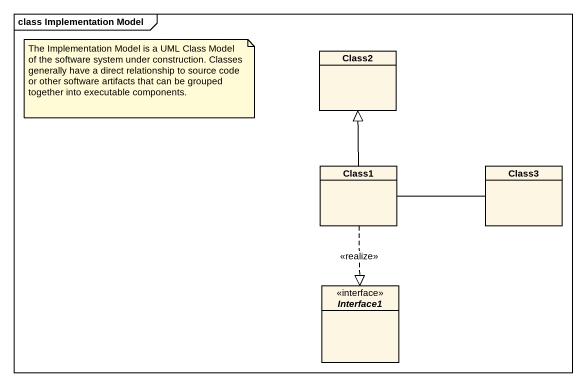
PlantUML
@startuml
mainframe class Implementation Model
hide circle
hide empty members
class Class2
class Class1
class Class3
interface Interface1 <<interface>>
Class1 -up-|> Class2
Class1 -right- Class3
Class1 ..|> Interface1 : <<realize>>
note as N1
  The Implementation Model is a UML Class Model of the software system under construction. Classes generally have a direct relationship to source code or other software artifacts that can be grouped together into executable components.
end note
@enduml
